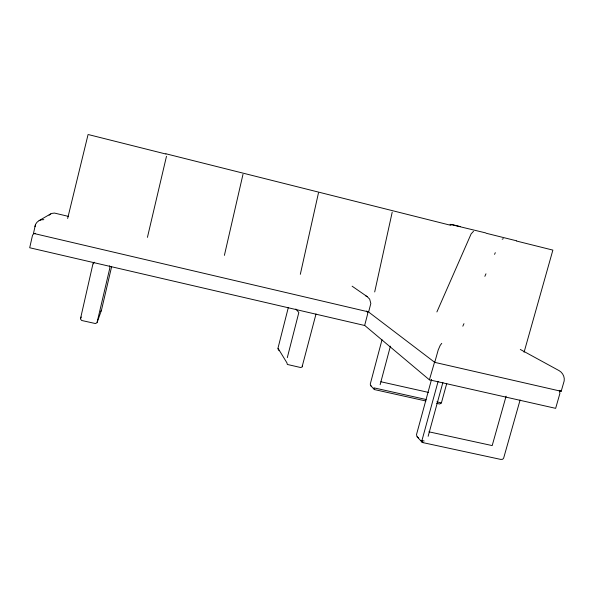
<?xml version="1.0" encoding="UTF-8"?>
<svg xmlns="http://www.w3.org/2000/svg" width="594" height="594" viewBox="0 0 594 594"><rect width="100%" height="100%" fill="white"/><g stroke="black" fill="none" stroke-linecap="round" stroke-linejoin="round"><path stroke-width="0.89" d="M318.466 192.924L300.319 274.317M81.252 316.988L80.48 319.06L81.675 320.478L95.389 323.537L97 322.75L109.89 267.775L109.6 265.808M392.203 212.184L374.695 291.944M242.983 174.332L224.398 255.375M288.35 307.395L277.933 348.374L278.378 349.844L279.373 350.764M278.118 348.411L286.947 362.86L287.333 364.449L300.505 367.493L302.012 367.151L316.015 313.966M426.113 399.51L373.893 387.845L374.458 389.582L425.928 400.995M34.987 226.67C35.291 222.356 39.642 219.223 43.815 219.654M35.425 224.725L33.487 233.383L368.636 311.924L370.834 303.467L369.661 299.109L367.099 296.569L352.116 286.189M438.112 381.363L421.94 440.54L421.896 441.862L422.527 442.537L500.794 459.422L502.621 459.281L503.63 458.182L520.106 399.97M166.483 156.281L147.431 237.377M111.627 266.654L101.448 310.254L97.178 322.282M67.649 218.466L88.083 134.504M287.303 357.647L298.841 312.474L295.819 309.029M382.016 339.761L370.248 384.147L370.782 385.692L374.057 389.285M380.13 384.682L390.406 346.161M559.266 390.637L559.912 393.414L555.65 408.345L429.41 379.833L434.563 362.102M520.299 349.458L559.206 370.701C562.711 372.705 564.849 376.923 564.174 380.925L561.189 391.298L434.741 362.362L438.201 349.985L440.236 345.314L441.75 343.354M431.541 379.425L416.505 434.593L416.973 436.56L422.2 442.374M428.14 436.3L442.894 382.439M436.85 401.863L441.401 402.918L446.755 383.405M506.095 396.183L492.188 445.589L428.913 431.816M524.071 352.235L552.873 250.104L516.542 241.038M80.524 318.562L92.954 263.847L94.335 262.266M436.894 311.939L471.146 233.85L473.515 231.311M462.837 326.195L463.959 323.663M484.853 276.336L485.974 273.804M494.557 254.366L495.299 252.68M101.381 310.484L100.594 311.471M93.169 263.892L94.082 262.296M49.102 215.206L51.515 213.461L54.462 213.068L68.258 216.342M502.19 239.248L503.318 238.669M39.115 220.597L50.624 213.907M35.373 233.279L33.457 234.006L32.522 235.261L29.7 247.75L364.642 325.482L367.716 313.714L367.463 312.244L366.446 311.033M450 224.309L485.758 232.922M421.94 440.54L424.175 441.023M436.687 403.393L439.731 403.994L441.401 402.918M380.88 381.756L428.63 392.441M486.226 233.264L516.49 240.793M451.566 224.406L460.239 226.589M165.875 153.764L450.98 225.371M88.788 134.675L165.919 154.046M365.689 295.857L367.099 296.569M418.428 437.86L417.196 436.865M559.6 390.347L561.189 391.298M371.48 386.308L370.782 385.692M368.317 311.791L434.741 362.362M364.768 325.497L429.41 379.833M421.146 440.614L422.913 442.56M302.242 365.919L302.532 366.342"/></g></svg>
